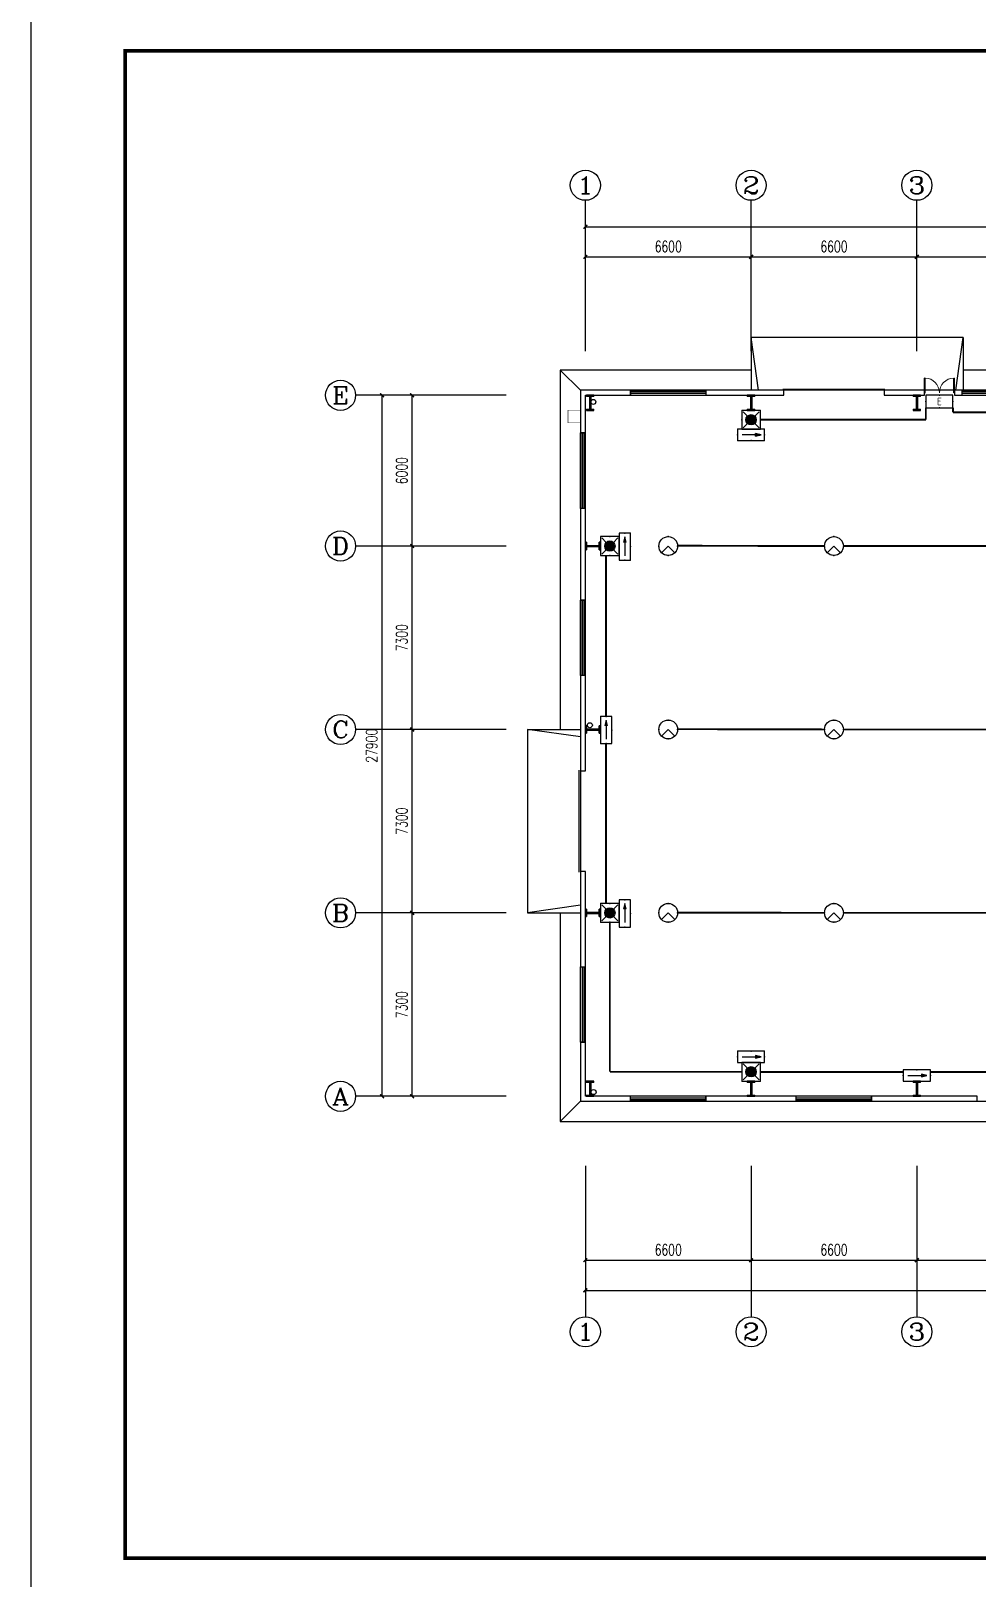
# Model space of a CAD drawing. Extents: x 185245 to 1992634, y -19957 to 755165.
# Drawn here: x 1845574 to 1883256, y 438386 to 499961 of the extents above; entities that cross this region are included whole.
import ezdxf
from ezdxf.enums import TextEntityAlignment as Align

# ---------------------------------------------------------------- set-up
doc = ezdxf.new("R2010")
doc.units = 0
doc.header["$LTSCALE"] = 1000
doc.header["$MEASUREMENT"] = 0
doc.linetypes.add('DASH', pattern=[0.35, 0.25, -0.1])
for name, color, linetype in [('AXIS', 3, 'Continuous'), ('AXIS_TEXT', 7, 'Continuous'), ('COLUMN', 9, 'Continuous'), ('EQUIP-照明', 3, 'Continuous'), ('GROUND', 2, 'Continuous'), ('LATRINE', 6, 'Continuous'), ('PUB_TITLE', 4, 'Continuous'), ('STAIR', 2, 'Continuous'), ('WINDOW', 4, 'Continuous'), ('WIRE-应急', 2, 'DASH'), ('WIRE-照明', 1, 'Continuous'), ('钢柱', 7, 'Continuous')]:
    doc.layers.add(name, color=color, linetype=linetype)
doc.styles.add('_TCH_AXIS', font='COMPLEX', dxfattribs={"bigfont": 'GBCBIG'})
doc.styles.add('_TCH_DIM_T3', font='SIMPLEX', dxfattribs={"width": 0.705882, "bigfont": 'GBCBIG'})
doc.styles.add('_TEL_ATTDEF', font='GBENOR', dxfattribs={"width": 0.8, "height": 3, "bigfont": 'GBCBIG'})
doc.styles.add('_TEL_DIM', font='SIMPLEX', dxfattribs={"width": 0.8, "height": 3.5, "bigfont": 'HZTXT'})
doc.styles.add('COMPLEX', font='COMPLEX')
doc.dimstyles.new('_TCH_ARCH&&150', dxfattribs={"dimtxt": 446.25, "dimasz": 150, "dimexe": 375, "dimexo": 450, "dimgap": 189.375, "dimtad": 1, "dimdec": 0, "dimzin": 0, "dimdsep": 46, "dimtxsty": '_TCH_DIM_T3', "dimblk": 'ARCHTICK', "dimcen": 0.09, "dimclrt": 7, "dimazin": 2, "dimtfac": 1, "dimtdec": 0, "dimtix": 1, "dimtmove": 2, "dimatfit": 3, "dimfxl": 0, "dimtolj": 1, "dimtzin": 0, "dimarcsym": 0})

# ---------------------------------------------------------------- blocks, each defined once
blk = doc.blocks.new('A$C23043752')
at = {"layer": 'COLUMN'}
blk.add_hatch(color=256, dxfattribs=at).paths.add_polyline_path([(0, 600), (0, 550), (125, 550), (125, 50), (0, 50), (0, 0), (300, 0), (300, 50), (175, 50), (175, 550), (300, 550), (300, 600)])
for p, q in [((0, 600), (0, 550)), ((300, 600), (0, 600)), ((125, 550), (0, 550)), ((0, 50), (125, 50)), ((0, 50), (0, 0)), ((0, 0), (300, 0)), ((125, 550), (125, 50)), ((175, 550), (175, 50)), ((300, 550), (175, 550)), ((175, 50), (300, 50)), ((300, 550), (300, 600)), ((300, 0), (300, 50))]:
    blk.add_line(p, q, dxfattribs=at)
blk = doc.blocks.new('A$C2E6C69CD')
at = {"layer": 'COLUMN', "xscale": -1, "rotation": 359.9999999999998}
blk.add_blockref('A$C23043752', (300, 0), dxfattribs=at)
blk.add_blockref('A$C23043752', (300, 0), dxfattribs=at)
blk = doc.blocks.new('A$C6F9B7E11')
blk.add_blockref('A$C2E6C69CD', (0, 0))
blk = doc.blocks.new('$equip$00002534')
for p, q in [((-0.72, 0.66), (-0.72, 0)), ((0.72, 0.66), (-0.72, 0.66)), ((-0.72, 0), (0.72, 0)), ((0.72, 0), (0.72, 0.66))]:
    blk.add_line(p, q)
at = {"const_width": 0.04}
blk.add_lwpolyline([(-0.72, 0.66), (-0.72, 0), (0.72, 0), (0.72, 0.66), (-0.72, 0.66), (-0.72, 0)], dxfattribs=at)
for p in [(-0.72, 0.33), (0, 0.66), (0, 0), (0.72, 0.33)]:
    blk.add_point(p)
at = {"color": 7, "style": '_TEL_DIM'}
blk.add_attdef('$TEXT$', text='', height=0.4, dxfattribs=at).set_placement((0, 0.33), align=Align.MIDDLE_CENTER)
at = {"color": 7, "style": '_TEL_DIM', "flags": 1}
blk.add_attdef('A', text='', height=0.00002, dxfattribs=at).set_placement((0, 0), align=Align.MIDDLE_CENTER)
blk = doc.blocks.new('$equip$00002604')
blk.add_hatch(color=256).paths.add_polyline_path([(0.275, 0.5, 1), (-0.274, 0.5, 1)])
for p, q in [((-0.429, 0.929), (-0.194, 0.694)), ((0.194, 0.694), (0.429, 0.929)), ((-0.429, 0.071), (-0.194, 0.306)), ((0.194, 0.306), (0.429, 0.071))]:
    blk.add_line(p, q)
at = {"const_width": 0.04}
blk.add_lwpolyline([(-0.5, 1), (-0.5, 0), (0.5, 0), (0.5, 1), (-0.5, 1), (-0.5, 0)], dxfattribs=at)
blk.add_lwpolyline([(-0.5, 1), (-0.5, 0), (0.5, 0), (0.5, 1)], close=True)
blk.add_circle((0, 0.5), 0.275)
for p in [(0, 1), (-0.5, 0.5), (0, 0), (0.5, 0.5)]:
    blk.add_point(p)
at = {"color": 7, "style": '_TEL_DIM', "flags": 1}
blk.add_attdef('A', text='', height=0.000025, dxfattribs=at).set_placement((0, 0), align=Align.MIDDLE_CENTER)
blk = doc.blocks.new('$equip$00002831')
for q in [(-0.354, -0.354), (0.354, -0.354)]:
    blk.add_line((0, 0), q)
at = {"const_width": 0.04}
blk.add_lwpolyline([(0.5, 0, 1), (-0.5, 0, 1), (0.5, 0, -2.700563)], format="xyb", dxfattribs=at)
blk.add_circle((0, 0), 0.5)
for p in [(-0.5, 0), (0, 0.5), (0.5, 0), (0, -0.5)]:
    blk.add_point(p)
at = {"color": 7, "style": '_TEL_DIM', "flags": 1}
for tag in ['A', 'REMARK']:
    blk.add_attdef(tag, text='', height=0.00002, dxfattribs=at).set_placement((0, 0), align=Align.MIDDLE_CENTER)
blk = doc.blocks.new('$equip$00002540')
blk.add_hatch(color=256).paths.add_polyline_path([(0.24, 0.372), (0.24, 0.228), (0.528, 0.3)])
for p, q in [((-0.72, 0.6), (-0.72, 0)), ((0.72, 0.6), (-0.72, 0.6)), ((-0.72, 0), (0.72, 0)), ((0.24, 0.372), (0.24, 0.228)), ((0.528, 0.3), (0.24, 0.372)), ((0.24, 0.228), (0.528, 0.3)), ((0.72, 0), (0.72, 0.6))]:
    blk.add_line(p, q)
at = {"color": 7}
blk.add_line((-0.48, 0.3), (0.48, 0.3), dxfattribs=at)
at = {"const_width": 0.04}
blk.add_lwpolyline([(-0.72, 0.6), (-0.72, 0), (0.72, 0), (0.72, 0.6), (-0.72, 0.6), (-0.72, 0)], dxfattribs=at)
for p in [(-0.72, 0.3), (0, 0.6), (0, 0), (0.72, 0.3)]:
    blk.add_point(p)
at = {"color": 7, "style": '_TEL_DIM', "flags": 1}
blk.add_attdef('A', text='', height=0.00002, dxfattribs=at).set_placement((0, 0), align=Align.MIDDLE_CENTER)
blk = doc.blocks.new('$equip$00002541')
blk.add_hatch(color=256).paths.add_polyline_path([(-0.24, 0.372), (-0.528, 0.3), (-0.24, 0.228)])
for p, q in [((-0.72, 0.6), (-0.72, 0)), ((0.72, 0.6), (-0.72, 0.6)), ((-0.72, 0), (0.72, 0)), ((-0.24, 0.372), (-0.528, 0.3)), ((-0.528, 0.3), (-0.24, 0.228)), ((-0.24, 0.372), (-0.24, 0.228)), ((0.72, 0), (0.72, 0.6))]:
    blk.add_line(p, q)
at = {"color": 7}
blk.add_line((-0.48, 0.3), (0.48, 0.3), dxfattribs=at)
at = {"const_width": 0.04}
blk.add_lwpolyline([(-0.72, 0.6), (-0.72, 0), (0.72, 0), (0.72, 0.6), (-0.72, 0.6), (-0.72, 0)], dxfattribs=at)
for p in [(-0.72, 0.3), (0, 0.6), (0, 0), (0.72, 0.3)]:
    blk.add_point(p)
at = {"color": 7, "style": '_TEL_DIM', "flags": 1}
blk.add_attdef('A', text='', height=0.00002, dxfattribs=at).set_placement((0, 0), align=Align.MIDDLE_CENTER)
blk = doc.blocks.new('_ArchTick')
at = {"color": 0, "linetype": 'ByBlock', "const_width": 0.4}
blk.add_lwpolyline([(-0.5, -0.5), (0.5, 0.5)], dxfattribs=at)
blk = doc.blocks.new('*D41')
at = {"layer": 'AXIS', "color": 0, "lineweight": -2, "transparency": 16777216}
for p, q in [((1867656, 487670), (1867656, 491345)), ((1867656, 490970), (1874256, 490970)), ((1874256, 487670), (1874256, 491345))]:
    blk.add_line(p, q, dxfattribs=at)
at = {"layer": 'Defpoints', "color": 0, "transparency": 16777216}
for p in [(1874256, 490970), (1867656, 487220), (1874256, 487220)]:
    blk.add_point(p, dxfattribs=at)
at = {"layer": 'AXIS', "color": 0, "lineweight": -2, "transparency": 16777216, "xscale": 150, "yscale": 150, "zscale": 150, "rotation": 180}
blk.add_blockref('_ArchTick', (1867656, 490970), dxfattribs=at)
at = {"layer": 'AXIS', "color": 0, "lineweight": -2, "transparency": 16777216, "xscale": 150, "yscale": 150, "zscale": 150}
blk.add_blockref('_ArchTick', (1874256, 490970), dxfattribs=at)
at = {"layer": 'AXIS', "color": 7, "transparency": 16777216, "insert": (1870956, 491383), "char_height": 446.2, "attachment_point": 5, "style": '_TCH_DIM_T3'}
blk.add_mtext('\\A1;6600', dxfattribs=at)
blk = doc.blocks.new('*D42')
at = {"layer": 'AXIS', "color": 0, "lineweight": -2, "transparency": 16777216}
for p, q in [((1874256, 487670), (1874256, 491345)), ((1874256, 490970), (1880856, 490970)), ((1880856, 487670), (1880856, 491345))]:
    blk.add_line(p, q, dxfattribs=at)
at = {"layer": 'Defpoints', "color": 0, "transparency": 16777216}
for p in [(1880856, 490970), (1874256, 487220), (1880856, 487220)]:
    blk.add_point(p, dxfattribs=at)
at = {"layer": 'AXIS', "color": 0, "lineweight": -2, "transparency": 16777216, "xscale": 150, "yscale": 150, "zscale": 150, "rotation": 180}
blk.add_blockref('_ArchTick', (1874256, 490970), dxfattribs=at)
at = {"layer": 'AXIS', "color": 0, "lineweight": -2, "transparency": 16777216, "xscale": 150, "yscale": 150, "zscale": 150}
blk.add_blockref('_ArchTick', (1880856, 490970), dxfattribs=at)
at = {"layer": 'AXIS', "color": 7, "transparency": 16777216, "insert": (1877556, 491383), "char_height": 446.2, "attachment_point": 5, "style": '_TCH_DIM_T3'}
blk.add_mtext('\\A1;6600', dxfattribs=at)
blk = doc.blocks.new('*D43')
at = {"layer": 'AXIS', "color": 0, "lineweight": -2, "transparency": 16777216}
for p, q in [((1880856, 487670), (1880856, 491345)), ((1880856, 490970), (1887456, 490970)), ((1887456, 487670), (1887456, 491345))]:
    blk.add_line(p, q, dxfattribs=at)
at = {"layer": 'Defpoints', "color": 0, "transparency": 16777216}
for p in [(1887456, 490970), (1880856, 487220), (1887456, 487220)]:
    blk.add_point(p, dxfattribs=at)
at = {"layer": 'AXIS', "color": 0, "lineweight": -2, "transparency": 16777216, "xscale": 150, "yscale": 150, "zscale": 150, "rotation": 180}
blk.add_blockref('_ArchTick', (1880856, 490970), dxfattribs=at)
at = {"layer": 'AXIS', "color": 0, "lineweight": -2, "transparency": 16777216, "xscale": 150, "yscale": 150, "zscale": 150}
blk.add_blockref('_ArchTick', (1887456, 490970), dxfattribs=at)
at = {"layer": 'AXIS', "color": 7, "transparency": 16777216, "insert": (1884156, 491383), "char_height": 446.2, "attachment_point": 5, "style": '_TCH_DIM_T3'}
blk.add_mtext('\\A1;6600', dxfattribs=at)
blk = doc.blocks.new('*D47')
at = {"layer": 'AXIS', "color": 0, "lineweight": -2, "transparency": 16777216}
for p, q in [((1867656, 487670), (1867656, 492545)), ((1867656, 492170), (1907256, 492170)), ((1907256, 487670), (1907256, 492545))]:
    blk.add_line(p, q, dxfattribs=at)
at = {"layer": 'Defpoints', "color": 0, "transparency": 16777216}
for p in [(1907256, 492170), (1867656, 487220), (1907256, 487220)]:
    blk.add_point(p, dxfattribs=at)
at = {"layer": 'AXIS', "color": 0, "lineweight": -2, "transparency": 16777216, "xscale": 150, "yscale": 150, "zscale": 150, "rotation": 180}
blk.add_blockref('_ArchTick', (1867656, 492170), dxfattribs=at)
at = {"layer": 'AXIS', "color": 0, "lineweight": -2, "transparency": 16777216, "xscale": 150, "yscale": 150, "zscale": 150}
blk.add_blockref('_ArchTick', (1907256, 492170), dxfattribs=at)
at = {"layer": 'AXIS', "color": 7, "transparency": 16777216, "insert": (1887456, 492583), "char_height": 446.2, "attachment_point": 5, "style": '_TCH_DIM_T3'}
blk.add_mtext('\\A1;39600', dxfattribs=at)
blk = doc.blocks.new('*D48')
at = {"layer": 'AXIS', "color": 0, "lineweight": -2, "transparency": 16777216}
for p, q in [((1867656, 454337), (1867656, 450662)), ((1874256, 454337), (1874256, 450662)), ((1867656, 451037), (1874256, 451037))]:
    blk.add_line(p, q, dxfattribs=at)
at = {"layer": 'Defpoints', "color": 0, "transparency": 16777216}
for p in [(1867656, 454787), (1874256, 454787), (1874256, 451037)]:
    blk.add_point(p, dxfattribs=at)
at = {"layer": 'AXIS', "color": 0, "lineweight": -2, "transparency": 16777216, "xscale": 150, "yscale": 150, "zscale": 150, "rotation": 180}
blk.add_blockref('_ArchTick', (1867656, 451037), dxfattribs=at)
at = {"layer": 'AXIS', "color": 0, "lineweight": -2, "transparency": 16777216, "xscale": 150, "yscale": 150, "zscale": 150}
blk.add_blockref('_ArchTick', (1874256, 451037), dxfattribs=at)
at = {"layer": 'AXIS', "color": 7, "transparency": 16777216, "insert": (1870956, 451450), "char_height": 446.2, "attachment_point": 5, "style": '_TCH_DIM_T3'}
blk.add_mtext('\\A1;6600', dxfattribs=at)
blk = doc.blocks.new('*D49')
at = {"layer": 'AXIS', "color": 0, "lineweight": -2, "transparency": 16777216}
for p, q in [((1874256, 454337), (1874256, 450662)), ((1880856, 454337), (1880856, 450662)), ((1874256, 451037), (1880856, 451037))]:
    blk.add_line(p, q, dxfattribs=at)
at = {"layer": 'Defpoints', "color": 0, "transparency": 16777216}
for p in [(1874256, 454787), (1880856, 454787), (1880856, 451037)]:
    blk.add_point(p, dxfattribs=at)
at = {"layer": 'AXIS', "color": 0, "lineweight": -2, "transparency": 16777216, "xscale": 150, "yscale": 150, "zscale": 150, "rotation": 180}
blk.add_blockref('_ArchTick', (1874256, 451037), dxfattribs=at)
at = {"layer": 'AXIS', "color": 0, "lineweight": -2, "transparency": 16777216, "xscale": 150, "yscale": 150, "zscale": 150}
blk.add_blockref('_ArchTick', (1880856, 451037), dxfattribs=at)
at = {"layer": 'AXIS', "color": 7, "transparency": 16777216, "insert": (1877556, 451450), "char_height": 446.2, "attachment_point": 5, "style": '_TCH_DIM_T3'}
blk.add_mtext('\\A1;6600', dxfattribs=at)
blk = doc.blocks.new('*D50')
at = {"layer": 'AXIS', "color": 0, "lineweight": -2, "transparency": 16777216}
for p, q in [((1880856, 454337), (1880856, 450662)), ((1887456, 454337), (1887456, 450662)), ((1880856, 451037), (1887456, 451037))]:
    blk.add_line(p, q, dxfattribs=at)
at = {"layer": 'Defpoints', "color": 0, "transparency": 16777216}
for p in [(1880856, 454787), (1887456, 454787), (1887456, 451037)]:
    blk.add_point(p, dxfattribs=at)
at = {"layer": 'AXIS', "color": 0, "lineweight": -2, "transparency": 16777216, "xscale": 150, "yscale": 150, "zscale": 150, "rotation": 180}
blk.add_blockref('_ArchTick', (1880856, 451037), dxfattribs=at)
at = {"layer": 'AXIS', "color": 0, "lineweight": -2, "transparency": 16777216, "xscale": 150, "yscale": 150, "zscale": 150}
blk.add_blockref('_ArchTick', (1887456, 451037), dxfattribs=at)
at = {"layer": 'AXIS', "color": 7, "transparency": 16777216, "insert": (1884156, 451450), "char_height": 446.2, "attachment_point": 5, "style": '_TCH_DIM_T3'}
blk.add_mtext('\\A1;6600', dxfattribs=at)
blk = doc.blocks.new('*D54')
at = {"layer": 'AXIS', "color": 0, "lineweight": -2, "transparency": 16777216}
for p, q in [((1867656, 454337), (1867656, 449462)), ((1907256, 454337), (1907256, 449462)), ((1867656, 449837), (1907256, 449837))]:
    blk.add_line(p, q, dxfattribs=at)
at = {"layer": 'Defpoints', "color": 0, "transparency": 16777216}
for p in [(1867656, 454787), (1907256, 454787), (1907256, 449837)]:
    blk.add_point(p, dxfattribs=at)
at = {"layer": 'AXIS', "color": 0, "lineweight": -2, "transparency": 16777216, "xscale": 150, "yscale": 150, "zscale": 150, "rotation": 180}
blk.add_blockref('_ArchTick', (1867656, 449837), dxfattribs=at)
at = {"layer": 'AXIS', "color": 0, "lineweight": -2, "transparency": 16777216, "xscale": 150, "yscale": 150, "zscale": 150}
blk.add_blockref('_ArchTick', (1907256, 449837), dxfattribs=at)
at = {"layer": 'AXIS', "color": 7, "transparency": 16777216, "insert": (1887456, 450250), "char_height": 446.2, "attachment_point": 5, "style": '_TCH_DIM_T3'}
blk.add_mtext('\\A1;39600', dxfattribs=at)
blk = doc.blocks.new('*D55')
at = {"layer": 'AXIS', "color": 0, "lineweight": -2, "transparency": 16777216}
for p, q in [((1864057, 464861), (1860382, 464861)), ((1860757, 457561), (1860757, 464861)), ((1864057, 457561), (1860382, 457561))]:
    blk.add_line(p, q, dxfattribs=at)
at = {"layer": 'Defpoints', "color": 0, "transparency": 16777216}
for p in [(1860757, 464861), (1864507, 464861), (1864507, 457561)]:
    blk.add_point(p, dxfattribs=at)
at = {"layer": 'AXIS', "color": 0, "lineweight": -2, "transparency": 16777216, "xscale": 150, "yscale": 150, "zscale": 150}
for p, rotation in [((1860757, 464861), 90), ((1860757, 457561), 270)]:
    blk.add_blockref('_ArchTick', p, dxfattribs=dict(at, rotation=rotation))
at = {"layer": 'AXIS', "color": 7, "transparency": 16777216, "insert": (1860344, 461211), "char_height": 446.2, "attachment_point": 5, "rotation": 90, "style": '_TCH_DIM_T3'}
blk.add_mtext('\\A1;7300', dxfattribs=at)
blk = doc.blocks.new('*D56')
at = {"layer": 'AXIS', "color": 0, "lineweight": -2, "transparency": 16777216}
for p, q in [((1864057, 472161), (1860382, 472161)), ((1860757, 464861), (1860757, 472161)), ((1864057, 464861), (1860382, 464861))]:
    blk.add_line(p, q, dxfattribs=at)
at = {"layer": 'Defpoints', "color": 0, "transparency": 16777216}
for p in [(1860757, 472161), (1864507, 472161), (1864507, 464861)]:
    blk.add_point(p, dxfattribs=at)
at = {"layer": 'AXIS', "color": 0, "lineweight": -2, "transparency": 16777216, "xscale": 150, "yscale": 150, "zscale": 150}
for p, rotation in [((1860757, 472161), 90), ((1860757, 464861), 270)]:
    blk.add_blockref('_ArchTick', p, dxfattribs=dict(at, rotation=rotation))
at = {"layer": 'AXIS', "color": 7, "transparency": 16777216, "insert": (1860344, 468511), "char_height": 446.2, "attachment_point": 5, "rotation": 90, "style": '_TCH_DIM_T3'}
blk.add_mtext('\\A1;7300', dxfattribs=at)
blk = doc.blocks.new('*D57')
at = {"layer": 'AXIS', "color": 0, "lineweight": -2, "transparency": 16777216}
for p, q in [((1864057, 479461), (1860382, 479461)), ((1860757, 472161), (1860757, 479461)), ((1864057, 472161), (1860382, 472161))]:
    blk.add_line(p, q, dxfattribs=at)
at = {"layer": 'Defpoints', "color": 0, "transparency": 16777216}
for p in [(1860757, 479461), (1864507, 479461), (1864507, 472161)]:
    blk.add_point(p, dxfattribs=at)
at = {"layer": 'AXIS', "color": 0, "lineweight": -2, "transparency": 16777216, "xscale": 150, "yscale": 150, "zscale": 150}
for p, rotation in [((1860757, 479461), 90), ((1860757, 472161), 270)]:
    blk.add_blockref('_ArchTick', p, dxfattribs=dict(at, rotation=rotation))
at = {"layer": 'AXIS', "color": 7, "transparency": 16777216, "insert": (1860344, 475811), "char_height": 446.2, "attachment_point": 5, "rotation": 90, "style": '_TCH_DIM_T3'}
blk.add_mtext('\\A1;7300', dxfattribs=at)
blk = doc.blocks.new('*D58')
at = {"layer": 'AXIS', "color": 0, "lineweight": -2, "transparency": 16777216}
for p, q in [((1864057, 485461), (1860382, 485461)), ((1860757, 479461), (1860757, 485461)), ((1864057, 479461), (1860382, 479461))]:
    blk.add_line(p, q, dxfattribs=at)
at = {"layer": 'Defpoints', "color": 0, "transparency": 16777216}
for p in [(1860757, 485461), (1864507, 485461), (1864507, 479461)]:
    blk.add_point(p, dxfattribs=at)
at = {"layer": 'AXIS', "color": 0, "lineweight": -2, "transparency": 16777216, "xscale": 150, "yscale": 150, "zscale": 150}
for p, rotation in [((1860757, 485461), 90), ((1860757, 479461), 270)]:
    blk.add_blockref('_ArchTick', p, dxfattribs=dict(at, rotation=rotation))
at = {"layer": 'AXIS', "color": 7, "transparency": 16777216, "insert": (1860344, 482461), "char_height": 446.2, "attachment_point": 5, "rotation": 90, "style": '_TCH_DIM_T3'}
blk.add_mtext('\\A1;6000', dxfattribs=at)
blk = doc.blocks.new('*D59')
at = {"layer": 'AXIS', "color": 0, "lineweight": -2, "transparency": 16777216}
for p, q in [((1864057, 485461), (1859182, 485461)), ((1859557, 457561), (1859557, 485461)), ((1864057, 457561), (1859182, 457561))]:
    blk.add_line(p, q, dxfattribs=at)
at = {"layer": 'Defpoints', "color": 0, "transparency": 16777216}
for p in [(1859557, 485461), (1864507, 485461), (1864507, 457561)]:
    blk.add_point(p, dxfattribs=at)
at = {"layer": 'AXIS', "color": 0, "lineweight": -2, "transparency": 16777216, "xscale": 150, "yscale": 150, "zscale": 150}
for p, rotation in [((1859557, 485461), 90), ((1859557, 457561), 270)]:
    blk.add_blockref('_ArchTick', p, dxfattribs=dict(at, rotation=rotation))
at = {"layer": 'AXIS', "color": 7, "transparency": 16777216, "insert": (1859144, 471511), "char_height": 446.2, "attachment_point": 5, "rotation": 90, "style": '_TCH_DIM_T3'}
blk.add_mtext('\\A1;27900', dxfattribs=at)
blk = doc.blocks.new('$TCHSYS$WIN2D')
for p, q in [((-0.5, 0.5), (0.5, 0.5)), ((-0.5, 0.5), (-0.5, -0.5)), ((0.5, 0.5), (0.5, -0.5)), ((0.5, 0.167), (-0.5, 0.167)), ((0.5, -0.167), (-0.5, -0.167)), ((-0.5, -0.5), (0.5, -0.5))]:
    blk.add_line(p, q)
blk = doc.blocks.new('$DorLib2D$00000137')
at = {"color": 0, "linetype": 'DASH'}
blk.add_line((-0.508, 0.723), (0.507, 0.723), dxfattribs=at)
blk = doc.blocks.new('$DorLib2D$00000002')
for p, q in [((-0.5, 0), (-0.5, 0.4875)), ((-0.475, 0.4875), (-0.5, 0.4875)), ((-0.475, 0), (-0.475, 0.4875)), ((0.475, 0), (0.475, 0.4875)), ((0.475, 0.4875), (0.5, 0.4875)), ((0.5, 0), (0.5, 0.4875)), ((-0.5, 0), (-0.475, 0)), ((0.5, 0), (0.475, 0))]:
    blk.add_line(p, q)
at = {"lineweight": 13}
for centre, start, end in [((-0.4875, 0), 0, 88.53072), ((0.4875, 0), 91.46928, 180)]:
    blk.add_arc(centre, 0.4875, start, end, dxfattribs=at)
blk = doc.blocks.new('_AXISO')
blk.add_circle((0, 0), 0.5)
at = {"layer": 'AXIS_TEXT', "style": 'COMPLEX', "width": 1.041667}
blk.add_attdef('A', text='', height=0.56, dxfattribs=at).set_placement((-0.25, -0.28), (0.25, -0.28), align=Align.FIT)

msp = doc.modelspace()

# ---------------------------------------------------------------- linework, layer by layer
at = {"color": 8, "const_width": 20, "elevation": 0}
msp.add_lwpolyline([(1866963.7, 484866.7), (1867463.7, 484866.7), (1867463.7, 484366.7), (1866963.7, 484366.7)], close=True, dxfattribs=at)
at = {"color": 8}
for centre in [(1867973.2, 485196.4, 0), (1867835.8, 472329.7, 0), (1867984.4, 457729.7, 0)]:
    msp.add_circle(centre, 100, dxfattribs=at)
at = {"layer": 'AXIS'}
for p, q in [((1867656.3, 487220.1), (1867656.3, 493220.1)), ((1874256.3, 487220.1), (1874256.3, 493220.1)), ((1880856.3, 487220.1), (1880856.3, 493220.1)), ((1867656.3, 454787.3), (1867656.3, 448787.3)), ((1874256.3, 454787.3), (1874256.3, 448787.3)), ((1880856.3, 454787.3), (1880856.3, 448787.3))]:
    msp.add_line(p, q, dxfattribs=at)
at = {"layer": 'AXIS', "color": 3}
for p, q in [((1864506.6, 485460.6), (1858506.6, 485460.6)), ((1864506.6, 479460.6), (1858506.6, 479460.6)), ((1864506.6, 472160.6), (1858506.6, 472160.6)), ((1864506.6, 464860.6), (1858506.6, 464860.6)), ((1864506.6, 457560.6), (1858506.6, 457560.6))]:
    msp.add_line(p, q, dxfattribs=at)
at = {"layer": 'GROUND', "color": 8}
for p, q in [((1874256.3, 486460.6, 0), (1866656.3, 486460.6, 0)), ((1866656.3, 486460.6, 0), (1866656.3, 472160.6, 0)), ((1867456.3, 485660.6, 0), (1866656.3, 486460.6, 0)), ((1894156.3, 486460.6, 0), (1882706.3, 486460.6, 0)), ((1874256.3, 485660.6, 0), (1867456.3, 485660.6, 0)), ((1867456.3, 485660.6, 0), (1867456.3, 472160.6, 0)), ((1907456.3, 485660.6, 0), (1880856.3, 485660.6, 0)), ((1866656.3, 464860.6, 0), (1866656.3, 456560.6, 0)), ((1867456.3, 457360.6, 0), (1866656.3, 456560.6, 0)), ((1867456.3, 457360.6, 0), (1907456.3, 457360.6, 0)), ((1866656.3, 456560.6, 0), (1908256.3, 456560.6, 0))]:
    msp.add_line(p, q, dxfattribs=at)
at = {"layer": 'LATRINE', "color": 8}
for p, q in [((1869456.3, 485660.6), (1867456.3, 485660.6)), ((1867456.3, 485660.6), (1867456.3, 483960.6)), ((1867656.3, 485460.6), (1869456.3, 485460.6)), ((1867656.3, 483960.6), (1867656.3, 485460.6)), ((1869456.3, 485460.6), (1869456.3, 485660.6)), ((1875556.3, 485660.6), (1872456.3, 485660.6)), ((1872456.3, 485660.6), (1872456.3, 485460.6)), ((1872456.3, 485460.6), (1875556.3, 485460.6)), ((1875556.3, 485460.6), (1875556.3, 485660.6)), ((1881156.3, 485660.6), (1879556.3, 485660.6)), ((1879556.3, 485660.6), (1879556.3, 485460.6)), ((1879556.3, 485460.6), (1881156.3, 485460.6)), ((1881156.3, 485460.6), (1881156.3, 485660.6)), ((1882656.3, 485660.6), (1882356.3, 485660.6)), ((1882356.3, 485660.6), (1882356.3, 485460.6)), ((1882356.3, 485460.6), (1882656.3, 485460.6)), ((1882656.3, 485460.6), (1882656.3, 485660.6)), ((1867456.3, 483960.6), (1867656.3, 483960.6)), ((1867656.3, 480960.6), (1867456.3, 480960.6)), ((1867456.3, 480960.6), (1867456.3, 477310.6)), ((1867656.3, 477310.6), (1867656.3, 480960.6)), ((1867456.3, 477310.6), (1867656.3, 477310.6)), ((1867656.3, 474310.6), (1867456.3, 474310.6)), ((1867456.3, 474310.6), (1867456.3, 470510.6)), ((1867656.3, 470510.6), (1867656.3, 474310.6)), ((1867456.3, 470510.6), (1867656.3, 470510.6)), ((1867656.3, 466510.6), (1867456.3, 466510.6)), ((1867456.3, 466510.6), (1867456.3, 462710.6)), ((1867656.3, 462710.6), (1867656.3, 466510.6)), ((1867456.3, 462710.6), (1867656.3, 462710.6)), ((1867656.3, 459710.6), (1867456.3, 459710.6)), ((1867456.3, 459710.6), (1867456.3, 457360.6)), ((1867656.3, 457560.6), (1867656.3, 459710.6)), ((1869456.3, 457560.6), (1867656.3, 457560.6)), ((1869456.3, 457360.6), (1869456.3, 457560.6)), ((1876056.3, 457560.6), (1872456.3, 457560.6)), ((1872456.3, 457560.6), (1872456.3, 457360.6)), ((1876056.3, 457360.6), (1876056.3, 457560.6)), ((1883256.3, 457560.6), (1879056.3, 457560.6)), ((1879056.3, 457560.6), (1879056.3, 457360.6)), ((1883256.3, 457360.6), (1883256.3, 457560.6)), ((1867456.3, 457360.6), (1869456.3, 457360.6)), ((1872456.3, 457360.6), (1876056.3, 457360.6)), ((1879056.3, 457360.6), (1883256.3, 457360.6))]:
    msp.add_line(p, q, dxfattribs=at)
at = {"layer": 'PUB_TITLE'}
msp.add_lwpolyline([(1845574.4, 437673.5), (1934674.4, 437673.5), (1934674.4, 500673.5), (1845574.4, 500673.5)], close=True, dxfattribs=at)
at = {"layer": 'PUB_TITLE', "const_width": 150}
msp.add_lwpolyline([(1849324.4, 439173.5), (1933174.4, 439173.5), (1933174.4, 499173.5), (1849324.4, 499173.5)], close=True, dxfattribs=at)
at = {"layer": 'STAIR', "color": 8}
for p, q in [((1882706.3, 487760.6), (1874256.3, 487760.6)), ((1874256.3, 487760.6), (1874256.3, 485660.6)), ((1874556.3, 485660.6), (1874256.3, 487760.6)), ((1882406.3, 485660.6), (1882706.3, 487760.6)), ((1882706.3, 487760.6), (1882706.3, 485660.6)), ((1882706.3, 485660.6), (1874256.3, 485660.6)), ((1865356.3, 472160.6), (1865356.3, 464860.6)), ((1865356.3, 472160.6), (1867456.3, 472160.6)), ((1867456.3, 471860.6), (1865356.3, 472160.6)), ((1867456.3, 472160.6), (1867456.3, 464860.6)), ((1867456.3, 465160.6), (1865356.3, 464860.6)), ((1865356.3, 464860.6), (1867456.3, 464860.6))]:
    msp.add_line(p, q, dxfattribs=at)
at = {"layer": 'WIRE-应急', "linetype": 'DASH', "const_width": 75, "elevation": 0}
for points in [[(1881216.3, 484485.6), (1881216.3, 484965.6)], [(1882296.3, 484785.6), (1882296.3, 484965.6)], [(1882296.3, 484785.6), (1887081.3, 484785.6)], [(1874631.3, 484485.6), (1881216.3, 484485.6)], [(1868481.3, 472675.6), (1868481.3, 479085.6)], [(1868481.3, 465235.6), (1868481.3, 471595.6)], [(1868631.3, 458535.6), (1868631.3, 464485.5)], [(1868631.3, 458535.6), (1873881.3, 458535.6)], [(1874631.3, 458527.5), (1880316.3, 458527.5)], [(1881396.3, 458527.5), (1887081.3, 458527.5)]]:
    msp.add_lwpolyline(points, dxfattribs=at)
at = {"layer": 'WIRE-照明', "linetype": 'Continuous', "const_width": 75, "elevation": 0}
for points in [[(1871331.1, 479472.8), (1877181.3, 479460.6)], [(1877931.3, 479460.6), (1883781.3, 479460.6)], [(1871331.1, 472172.8), (1877181.3, 472160.6)], [(1877931.3, 472160.6), (1883781.3, 472160.6)], [(1871331.1, 464872.8), (1877181.3, 464860.6)], [(1877931.3, 464860.6), (1883781.3, 464860.6)]]:
    msp.add_lwpolyline(points, dxfattribs=at)

# ---------------------------------------------------------------- block references
at = {"layer": 'AXIS'}
ref = msp.add_blockref('_AXISO', (1867656.3, 493820.1), dxfattribs=dict(at, xscale=1200, yscale=1200, zscale=1200))
ref.add_attrib('A', '1', dxfattribs={"layer": 'AXIS_TEXT', "height": 678.8, "style": '_TCH_AXIS', "width": 2.333333}).set_placement((1867316.9, 493480.7), (1867995.7, 493480.7), align=Align.FIT)
ref = msp.add_blockref('_AXISO', (1874256.3, 493820.1), dxfattribs=dict(at, xscale=1200, yscale=1200, zscale=1200))
ref.add_attrib('A', '2', dxfattribs={"layer": 'AXIS_TEXT', "height": 678.8, "style": '_TCH_AXIS', "width": 1.5}).set_placement((1873916.9, 493480.7), (1874595.7, 493480.7), align=Align.FIT)
ref = msp.add_blockref('_AXISO', (1880856.3, 493820.1), dxfattribs=dict(at, xscale=1200, yscale=1200, zscale=1200))
ref.add_attrib('A', '3', dxfattribs={"layer": 'AXIS_TEXT', "height": 678.8, "style": '_TCH_AXIS', "width": 1.5}).set_placement((1880516.9, 493480.7), (1881195.7, 493480.7), align=Align.FIT)
at = {"layer": 'AXIS', "color": 3}
ref = msp.add_blockref('_AXISO', (1857906.6, 485460.6), dxfattribs=dict(at, xscale=1200, yscale=1200, zscale=1200))
ref.add_attrib('A', 'E', dxfattribs={"layer": 'AXIS_TEXT', "color": 3, "height": 678.8, "style": '_TCH_AXIS', "width": 1.3125}).set_placement((1857567.2, 485121.1), (1858246, 485121.1), align=Align.FIT)
ref = msp.add_blockref('_AXISO', (1857906.6, 479460.6), dxfattribs=dict(at, xscale=1200, yscale=1200, zscale=1200))
ref.add_attrib('A', 'D', dxfattribs={"layer": 'AXIS_TEXT', "color": 3, "height": 678.8, "style": '_TCH_AXIS', "width": 1.235294}).set_placement((1857567.2, 479121.1), (1858246, 479121.1), align=Align.FIT)
ref = msp.add_blockref('_AXISO', (1857906.6, 472160.6), dxfattribs=dict(at, xscale=1200, yscale=1200, zscale=1200))
ref.add_attrib('A', 'C', dxfattribs={"layer": 'AXIS_TEXT', "color": 3, "height": 678.8, "style": '_TCH_AXIS', "width": 1.4}).set_placement((1857567.2, 471821.1), (1858246, 471821.1), align=Align.FIT)
ref = msp.add_blockref('_AXISO', (1857906.6, 464860.6), dxfattribs=dict(at, xscale=1200, yscale=1200, zscale=1200))
ref.add_attrib('A', 'B', dxfattribs={"layer": 'AXIS_TEXT', "color": 3, "height": 678.8, "style": '_TCH_AXIS', "width": 1.235294}).set_placement((1857567.2, 464521.1), (1858246, 464521.1), align=Align.FIT)
ref = msp.add_blockref('_AXISO', (1857906.6, 457560.6), dxfattribs=dict(at, xscale=1200, yscale=1200, zscale=1200))
ref.add_attrib('A', 'A', dxfattribs={"layer": 'AXIS_TEXT', "color": 3, "height": 678.8, "style": '_TCH_AXIS', "width": 1.166667}).set_placement((1857567.2, 457221.1), (1858246, 457221.1), align=Align.FIT)
at = {"layer": 'AXIS'}
ref = msp.add_blockref('_AXISO', (1867656.3, 448187.3), dxfattribs=dict(at, xscale=1200, yscale=1200, zscale=1200))
ref.add_attrib('A', '1', dxfattribs={"layer": 'AXIS_TEXT', "height": 678.8, "style": '_TCH_AXIS', "width": 2.333333}).set_placement((1867316.9, 447847.9), (1867995.7, 447847.9), align=Align.FIT)
ref = msp.add_blockref('_AXISO', (1874256.3, 448187.3), dxfattribs=dict(at, xscale=1200, yscale=1200, zscale=1200))
ref.add_attrib('A', '2', dxfattribs={"layer": 'AXIS_TEXT', "height": 678.8, "style": '_TCH_AXIS', "width": 1.5}).set_placement((1873916.9, 447847.9), (1874595.7, 447847.9), align=Align.FIT)
ref = msp.add_blockref('_AXISO', (1880856.3, 448187.3), dxfattribs=dict(at, xscale=1200, yscale=1200, zscale=1200))
ref.add_attrib('A', '3', dxfattribs={"layer": 'AXIS_TEXT', "height": 678.8, "style": '_TCH_AXIS', "width": 1.5}).set_placement((1880516.9, 447847.9), (1881195.7, 447847.9), align=Align.FIT)
at = {"layer": 'EQUIP-照明'}
ref = msp.add_blockref('$equip$00002534', (1881756.3, 484965.6, 0), dxfattribs=dict(at, xscale=750, yscale=750, zscale=750))
ref.add_attrib('$TEXT$', 'E', dxfattribs={"layer": '0', "color": 7, "height": 300, "style": '_TEL_ATTDEF'}).set_placement((1881756.3, 485213.1, 0), align=Align.MIDDLE_CENTER)
at = {"layer": 'EQUIP-照明', "xscale": 750, "yscale": 750, "zscale": 750}
for name, p in [('$equip$00002604', (1874256.3, 484110.5, 0)), ('$equip$00002604', (1868631.3, 479085.5, 0)), ('$equip$00002831', (1870956.3, 479460.6, 0)), ('$equip$00002831', (1877556.3, 479460.6, 0)), ('$equip$00002831', (1870956.3, 472160.6, 0)), ('$equip$00002831', (1877556.3, 472160.6, 0)), ('$equip$00002604', (1868631.3, 464485.5, 0)), ('$equip$00002831', (1870956.3, 464860.6, 0)), ('$equip$00002831', (1877556.3, 464860.6, 0)), ('$equip$00002540', (1874256.3, 458910.6, 0)), ('$equip$00002604', (1874256.3, 458160.6, 0)), ('$equip$00002540', (1880856.3, 458160.6, 0))]:
    msp.add_blockref(name, p, dxfattribs=at)
for p, rotation in [((1874256.3, 484110.6, 0), 180), ((1869006.3, 479435.6, 0), 270), ((1868256.3, 472135.6, 0), 270), ((1869006.3, 464835.6, 0), 270)]:
    msp.add_blockref('$equip$00002541', p, dxfattribs=dict(at, rotation=rotation))
at = {"layer": 'WINDOW', "color": 8}
for name, p, xscale, yscale, zscale in [('$DorLib2D$00000002', (1881756.3, 485560.6), 1200, 1200, 1200), ('$TCHSYS$WIN2D', (1870956.3, 485560.6), 3000, 200, 3000), ('$DorLib2D$00000137', (1877556.3, 485560.6), 4000, 200, 4000), ('$TCHSYS$WIN2D', (1884156.3, 485560.6), 3000, -200, 3000)]:
    msp.add_blockref(name, p, dxfattribs=dict(at, xscale=xscale, yscale=yscale, zscale=zscale))
for name, p, xscale, yscale, zscale, rotation in [('$TCHSYS$WIN2D', (1867556.3, 482460.6), 3000, -200, 3000, 90), ('$TCHSYS$WIN2D', (1867556.3, 475810.6), 3000, -200, 3000, 90), ('$DorLib2D$00000137', (1867556.3, 468510.6), 4000, 200, 4000, 90), ('$TCHSYS$WIN2D', (1867556.3, 461210.6), 3000, 200, 3000, 90), ('$TCHSYS$WIN2D', (1870956.3, 457460.6), 3000, 200, 3000, 180), ('$TCHSYS$WIN2D', (1877556.3, 457460.6), 3000, 200, 3000, 180)]:
    msp.add_blockref(name, p, dxfattribs=dict(at, xscale=xscale, yscale=yscale, zscale=zscale, rotation=rotation))
at = {"layer": '钢柱', "color": 8, "ltscale": 1000, "xscale": -1}
for p in [(1867995, 484860.6, 0), (1874406.3, 484860.6, 0), (1881006.3, 484860.6, 0), (1867993.7, 457560.6, 0), (1874406.3, 457560.6, 0), (1881006.3, 457560.6, 0)]:
    msp.add_blockref('A$C6F9B7E11', p, dxfattribs=at)
at = {"layer": '钢柱', "color": 8, "ltscale": 1000, "xscale": -1, "rotation": 90}
for p in [(1868256.3, 479610.6, 0), (1868256.3, 472310.6, 0), (1868256.3, 465010.6, 0)]:
    msp.add_blockref('A$C6F9B7E11', p, dxfattribs=at)

# ---------------------------------------------------------------- dimensions: what is measured, and where the dimension line sits
at = {"layer": 'AXIS'}
for p1, p2, distance, picture, middle in [((1867656.3, 487220.1), (1907256.3, 487220.1), 4950, '*D47', (1887456.3, 492582.6)), ((1867656.3, 487220.1), (1874256.3, 487220.1), 3750, '*D41', (1870956.3, 491382.6)), ((1874256.3, 487220.1), (1880856.3, 487220.1), 3750, '*D42', (1877556.3, 491382.6)), ((1880856.3, 487220.1), (1887456.3, 487220.1), 3750, '*D43', (1884156.3, 491382.6)), ((1867656.3, 454787.3), (1874256.3, 454787.3), -3750, '*D48', (1870956.3, 451449.8)), ((1867656.3, 454787.3), (1907256.3, 454787.3), -4950, '*D54', (1887456.3, 450249.8)), ((1874256.3, 454787.3), (1880856.3, 454787.3), -3750, '*D49', (1877556.3, 451449.8)), ((1880856.3, 454787.3), (1887456.3, 454787.3), -3750, '*D50', (1884156.3, 451449.8))]:
    dim = msp.add_aligned_dim(p1=p1, p2=p2, distance=distance, dimstyle='_TCH_ARCH&&150', dxfattribs=at)
    dim.commit()
    dim.dimension.update_dxf_attribs({"geometry": picture, "text_midpoint": middle})
at = {"layer": 'AXIS', "color": 3}
for p1, p2, distance, picture, middle in [((1864506.6, 457560.6), (1864506.6, 485460.6), 4950, '*D59', (1859144.1, 471510.6)), ((1864506.6, 479460.6), (1864506.6, 485460.6), 3750, '*D58', (1860344.1, 482460.6)), ((1864506.6, 472160.6), (1864506.6, 479460.6), 3750, '*D57', (1860344.1, 475810.6)), ((1864506.6, 464860.6), (1864506.6, 472160.6), 3750, '*D56', (1860344.1, 468510.6)), ((1864506.6, 457560.6), (1864506.6, 464860.6), 3750, '*D55', (1860344.1, 461210.6))]:
    dim = msp.add_aligned_dim(p1=p1, p2=p2, distance=distance, dimstyle='_TCH_ARCH&&150', dxfattribs=at)
    dim.commit()
    dim.dimension.update_dxf_attribs({"geometry": picture, "text_midpoint": middle})

doc.saveas('drawing.dxf')
